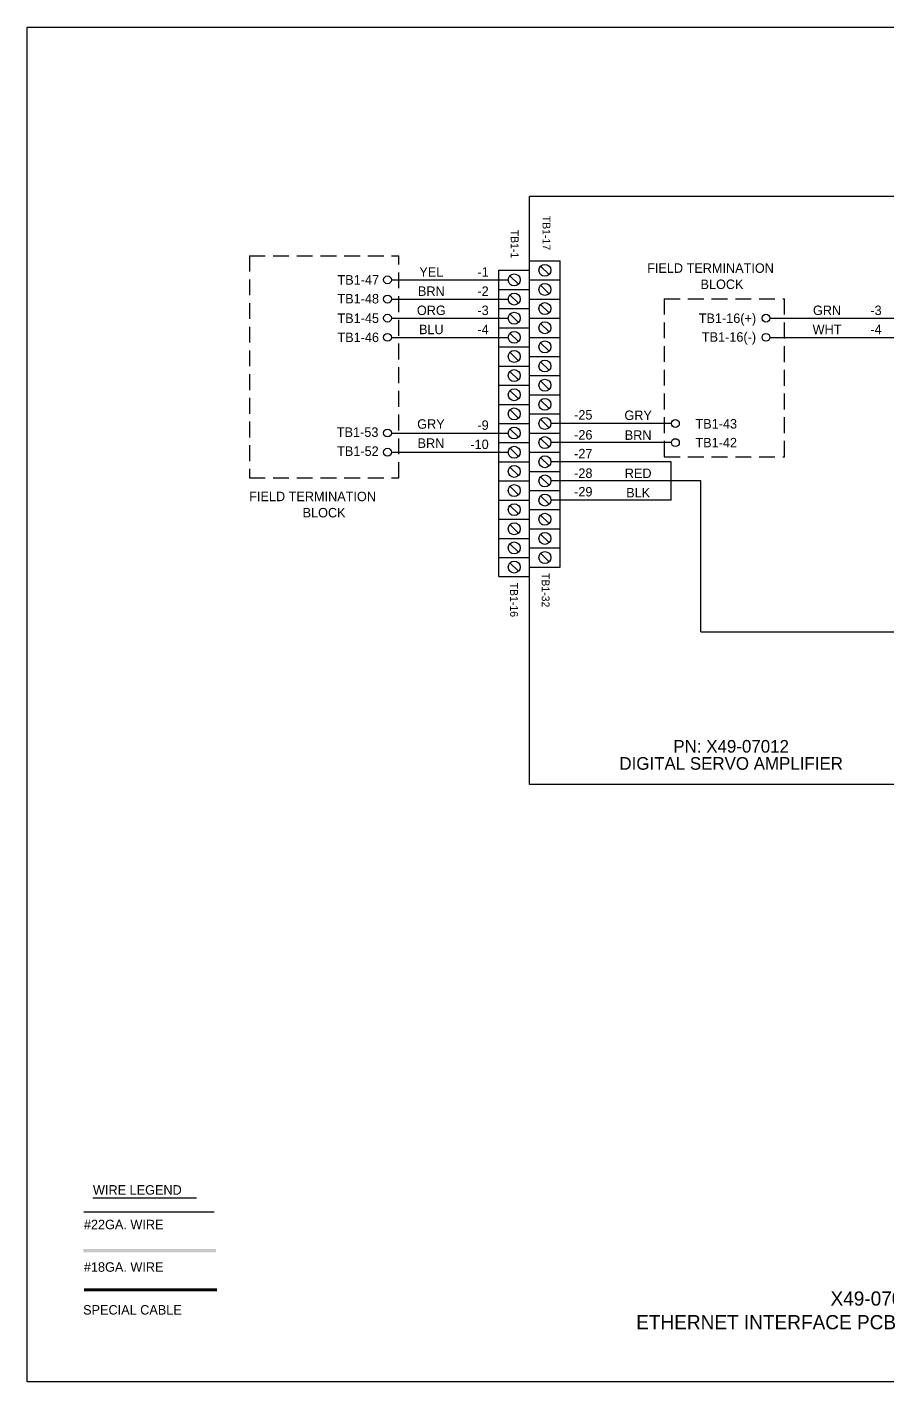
# Model space of a CAD drawing. Extents: x -174 to 458, y -146 to 77.
# Drawn here: x -70.07 to -56.45, y -146.17 to -124.72 of the extents above; entities that cross this region are included whole.
import ezdxf
from ezdxf.enums import TextEntityAlignment as Align

# ---------------------------------------------------------------- set-up
doc = ezdxf.new("R2010")
doc.units = 0
doc.header["$MEASUREMENT"] = 0
doc.linetypes.add('HIDDEN', pattern=[0.375, 0.25, -0.125])
doc.layers.get('0').update_dxf_attribs({"linetype": 'CONTINUOUS'})
for name, color, linetype in [('1', 3, 'CONTINUOUS'), ('1-TOP', 6, 'CONTINUOUS'), ('2-BOTTOM', 7, 'CONTINUOUS'), ('TERMINALS', 3, 'CONTINUOUS'), ('TITLE', 2, 'CONTINUOUS')]:
    doc.layers.add(name, color=color, linetype=linetype)

msp = doc.modelspace()

# ---------------------------------------------------------------- linework, layer by layer
at = {"linetype": 'HIDDEN'}
for p, q in [((-66.552, -128.344), (-66.552, -131.859)), ((-66.552, -128.344), (-64.19, -128.344)), ((-64.19, -131.859), (-64.19, -128.344)), ((-59.988, -129.025), (-59.988, -131.526)), ((-59.988, -129.025), (-58.085, -129.025)), ((-58.085, -131.526), (-58.085, -129.025)), ((-59.988, -131.526), (-58.085, -131.526)), ((-66.552, -131.859), (-64.19, -131.859))]:
    msp.add_line(p, q, dxfattribs=at)
for p, q in [((-64.306, -128.725), (-62.458, -128.725)), ((-64.306, -129.029), (-62.458, -129.029)), ((-64.306, -129.332), (-63.545, -129.332)), ((-63.545, -129.332), (-62.458, -129.332)), ((-58.316, -129.332), (-56.195, -129.332)), ((-64.306, -129.635), (-63.745, -129.635)), ((-63.745, -129.635), (-62.458, -129.635)), ((-58.316, -129.635), (-56.195, -129.635)), ((-59.875, -130.999), (-61.783, -130.999)), ((-64.306, -131.15), (-62.458, -131.15)), ((-64.306, -131.454), (-63.57, -131.454)), ((-63.57, -131.454), (-62.458, -131.454)), ((-59.875, -131.302), (-61.783, -131.302)), ((-59.878, -131.605), (-61.783, -131.605)), ((-59.878, -132.211), (-59.878, -131.605)), ((-59.409, -131.908), (-61.783, -131.908)), ((-59.409, -134.3), (-59.409, -131.908)), ((-59.878, -132.211), (-61.783, -132.211)), ((-59.409, -134.3), (-48.053, -134.3)), ((-69.028, -143.258), (-67.39, -143.258)), ((-69.174, -143.482), (-67.112, -143.482))]:
    msp.add_line(p, q)
at = {"linetype": 'HIDDEN', "const_width": 0.05}
msp.add_lwpolyline([(-69.171, -144.716), (-67.067, -144.716)], dxfattribs=at)
for centre in [(-64.368, -128.725), (-64.368, -129.029), (-64.368, -129.332), (-58.378, -129.332), (-64.368, -129.635), (-58.378, -129.635), (-59.812, -130.999), (-64.368, -131.15), (-59.812, -131.302), (-64.368, -131.454)]:
    msp.add_circle(centre, 0.0625)
msp.add_trace([(-69.179, -144.071), (-69.179, -144.121), (-67.079, -144.071), (-67.079, -144.121)])
at = {"layer": '1-TOP', "color": 7, "linetype": 'Continuous'}
for p in [(-62.12, -136.716), (-55.908, -127.404)]:
    msp.add_line(p, (-62.12, -127.404), dxfattribs=at)
at = {"layer": '2-BOTTOM', "color": 7}
msp.add_line((-55.908, -136.716), (-62.12, -136.716), dxfattribs=at)
at = {"layer": 'TERMINALS', "color": 7}
for p, q in [((-62.12, -128.422), (-61.634, -128.422)), ((-61.634, -132.06), (-61.634, -128.422)), ((-62.606, -128.574), (-62.12, -128.574)), ((-62.606, -128.877), (-62.606, -128.574)), ((-62.296, -128.792), (-62.43, -128.659)), ((-61.81, -128.641), (-61.944, -128.507)), ((-62.606, -129.18), (-62.606, -128.877)), ((-62.606, -128.877), (-62.12, -128.877)), ((-62.12, -128.725), (-61.634, -128.725)), ((-62.12, -129.029), (-62.12, -128.725)), ((-61.944, -128.81), (-61.81, -128.944)), ((-62.43, -128.962), (-62.296, -129.095)), ((-62.12, -129.029), (-61.634, -129.029)), ((-62.12, -129.332), (-62.12, -129.029)), ((-61.81, -129.247), (-61.944, -129.113)), ((-62.606, -129.18), (-62.12, -129.18)), ((-62.606, -129.483), (-62.606, -129.18)), ((-62.296, -129.399), (-62.43, -129.265)), ((-62.12, -129.635), (-62.12, -129.332)), ((-62.12, -129.332), (-61.634, -129.332)), ((-62.606, -129.786), (-62.606, -129.483)), ((-62.606, -129.483), (-62.12, -129.483)), ((-61.944, -129.416), (-61.81, -129.55)), ((-62.43, -129.568), (-62.296, -129.702)), ((-62.12, -129.938), (-62.12, -129.635)), ((-62.12, -129.635), (-61.634, -129.635)), ((-61.81, -129.853), (-61.944, -129.72)), ((-62.606, -130.089), (-62.606, -129.786)), ((-62.606, -129.786), (-62.12, -129.786)), ((-62.606, -129.786), (-62.12, -129.786)), ((-62.296, -130.005), (-62.43, -129.871)), ((-62.12, -132.211), (-62.12, -129.786)), ((-62.12, -129.938), (-61.634, -129.938)), ((-62.12, -130.241), (-62.12, -129.938)), ((-62.606, -130.393), (-62.606, -130.089)), ((-62.606, -130.089), (-62.12, -130.089)), ((-62.43, -130.174), (-62.296, -130.308)), ((-61.944, -130.023), (-61.81, -130.156)), ((-62.606, -130.393), (-62.12, -130.393)), ((-62.606, -130.696), (-62.606, -130.393)), ((-62.12, -130.544), (-62.12, -130.241)), ((-62.12, -130.241), (-61.634, -130.241)), ((-61.81, -130.459), (-61.944, -130.326)), ((-62.296, -130.611), (-62.43, -130.477)), ((-62.12, -130.544), (-61.634, -130.544)), ((-62.12, -130.847), (-62.12, -130.544)), ((-61.944, -130.629), (-61.81, -130.763)), ((-62.606, -130.999), (-62.606, -130.696)), ((-62.606, -130.696), (-62.12, -130.696)), ((-62.43, -130.78), (-62.296, -130.914)), ((-62.606, -131.302), (-62.606, -130.999)), ((-62.606, -130.999), (-62.12, -130.999)), ((-62.12, -130.847), (-61.634, -130.847)), ((-62.12, -131.15), (-62.12, -130.847)), ((-61.944, -130.932), (-61.81, -131.066)), ((-62.43, -131.084), (-62.296, -131.217)), ((-62.12, -131.454), (-62.12, -131.15)), ((-62.12, -131.15), (-61.634, -131.15)), ((-61.944, -131.235), (-61.81, -131.369)), ((-62.606, -131.302), (-62.12, -131.302)), ((-62.606, -131.605), (-62.606, -131.302)), ((-62.43, -131.387), (-62.296, -131.52)), ((-62.12, -131.454), (-61.634, -131.454)), ((-62.12, -131.757), (-62.12, -131.454)), ((-62.606, -131.908), (-62.606, -131.605)), ((-62.606, -131.605), (-62.12, -131.605)), ((-62.43, -131.69), (-62.296, -131.824)), ((-61.944, -131.538), (-61.81, -131.672)), ((-62.606, -132.211), (-62.606, -131.908)), ((-62.606, -131.908), (-62.12, -131.908)), ((-62.12, -132.06), (-62.12, -131.757)), ((-62.12, -131.757), (-61.634, -131.757)), ((-61.944, -131.841), (-61.81, -131.975)), ((-62.43, -131.993), (-62.296, -132.127)), ((-62.12, -133.424), (-62.12, -132.06)), ((-62.12, -132.06), (-61.634, -132.06)), ((-62.12, -132.06), (-61.634, -132.06)), ((-62.12, -132.363), (-62.12, -132.06)), ((-61.634, -133.272), (-61.634, -132.06)), ((-62.606, -132.515), (-62.606, -132.211)), ((-62.606, -132.211), (-62.12, -132.211)), ((-62.606, -132.211), (-62.12, -132.211)), ((-62.43, -132.296), (-62.296, -132.43)), ((-61.944, -132.145), (-61.81, -132.278)), ((-62.606, -132.818), (-62.606, -132.515)), ((-62.606, -132.515), (-62.12, -132.515)), ((-62.12, -132.666), (-62.12, -132.363)), ((-62.12, -132.363), (-61.634, -132.363)), ((-61.944, -132.448), (-61.81, -132.581)), ((-62.43, -132.599), (-62.296, -132.733)), ((-62.12, -132.969), (-62.12, -132.666)), ((-62.12, -132.666), (-61.634, -132.666)), ((-61.944, -132.751), (-61.81, -132.885)), ((-62.606, -133.121), (-62.606, -132.818)), ((-62.606, -132.818), (-62.12, -132.818)), ((-62.43, -132.902), (-62.296, -133.036)), ((-62.12, -132.969), (-61.634, -132.969)), ((-62.12, -133.272), (-62.12, -132.969)), ((-62.606, -133.121), (-62.12, -133.121)), ((-62.606, -133.424), (-62.606, -133.121)), ((-61.944, -133.054), (-61.81, -133.188)), ((-62.43, -133.206), (-62.296, -133.339)), ((-62.12, -133.272), (-61.634, -133.272)), ((-62.606, -133.424), (-62.12, -133.424))]:
    msp.add_line(p, q, dxfattribs=at)
for centre in [(-61.877, -128.574), (-62.363, -128.725), (-61.877, -128.877), (-62.363, -129.029), (-61.877, -129.18), (-62.363, -129.332), (-62.363, -129.635), (-61.877, -129.483), (-61.877, -129.786), (-62.363, -129.938), (-62.363, -130.241), (-61.877, -130.089), (-61.877, -130.393), (-62.363, -130.544), (-61.877, -130.696), (-62.363, -130.847), (-62.363, -131.15), (-61.877, -130.999), (-61.877, -131.302), (-62.363, -131.454), (-62.363, -131.757), (-61.877, -131.605), (-61.877, -131.908), (-62.363, -132.06), (-61.877, -132.211), (-62.363, -132.363), (-61.877, -132.515), (-62.363, -132.666), (-61.877, -132.818), (-62.363, -132.969), (-62.363, -133.272), (-61.877, -133.121)]:
    msp.add_circle(centre, 0.0945, dxfattribs=at)
at = {"layer": 'TITLE', "color": 7}
for p, q in [((-70.07, -124.723), (-37.059, -124.723)), ((-70.07, -146.173), (-70.07, -124.723)), ((-37.059, -146.173), (-70.07, -146.173))]:
    msp.add_line(p, q, dxfattribs=at)

# ---------------------------------------------------------------- texts
at = {"color": 3, "linetype": 'Continuous', "ltscale": 0.3}
for s, p in [('FIELD TERMINATION', (-60.259, -128.614)), ('BLOCK', (-59.414, -128.87)), ('FIELD TERMINATION', (-66.556, -132.229)), ('BLOCK', (-65.711, -132.486))]:
    msp.add_text(s, height=0.15, dxfattribs=at).set_placement(p)
at = {"color": 3}
for s, p in [('X49-07011', (-57.357, -144.965)), ('ETHERNET INTERFACE PCB', (-60.432, -145.34))]:
    msp.add_text(s, height=0.225, dxfattribs=at).set_placement(p)
at = {"layer": '1'}
for s, p in [('TB1-47', (-64.501, -128.725)), ('-1', (-62.766, -128.6)), ('-2', (-62.766, -128.904)), ('TB1-48', (-64.502, -129.023)), ('TB1-45', (-64.502, -129.332)), ('-3', (-62.766, -129.207)), ('TB1-16(+)', (-58.534, -129.332)), ('-3', (-56.548, -129.207)), ('-4', (-62.766, -129.51)), ('TB1-16(-)', (-58.535, -129.629)), ('-4', (-56.548, -129.51)), ('TB1-46', (-64.502, -129.635)), ('-25', (-61.124, -130.862)), ('-9', (-62.766, -131.025)), ('TB1-43', (-58.836, -131.004)), ('TB1-53', (-64.511, -131.136)), ('-10', (-62.766, -131.329)), ('-26', (-61.124, -131.178)), ('TB1-42', (-58.837, -131.302)), ('TB1-52', (-64.507, -131.437)), ('-27', (-61.124, -131.476)), ('-28', (-61.124, -131.785)), ('-29', (-61.124, -132.079))]:
    msp.add_text(s, height=0.15, dxfattribs=at).set_placement(p, align=Align.MIDDLE_RIGHT)
for s, p in [('YEL', (-63.674, -128.675)), ('BRN', (-63.674, -128.979)), ('ORG', (-63.674, -129.282)), ('GRN', (-57.412, -129.282)), ('BLU', (-63.674, -129.585)), ('WHT', (-57.412, -129.585)), ('GRY', (-60.401, -130.944)), ('GRY', (-63.68, -131.082)), ('BRN', (-63.68, -131.385)), ('BRN', (-60.401, -131.258)), ('RED', (-60.401, -131.862)), ('BLK', (-60.401, -132.17))]:
    msp.add_text(s, height=0.15, dxfattribs=at).set_placement(p, align=Align.CENTER)
at = {"layer": '1', "color": 3}
for s, p in [('PN: X49-07012', (-58.929, -136.11)), ('DIGITAL SERVO AMPLIFIER', (-58.929, -136.381))]:
    msp.add_text(s, height=0.2, dxfattribs=at).set_placement(p, align=Align.MIDDLE)
at = {"layer": '1'}
for s, p in [('WIRE LEGEND', (-69.028, -143.208)), ('#22GA. WIRE', (-69.172, -143.756)), ('#18GA. WIRE', (-69.172, -144.429)), ('SPECIAL CABLE', (-69.184, -145.107))]:
    msp.add_text(s, height=0.15, dxfattribs=at).set_placement(p)
at = {"layer": '1-TOP', "color": 3, "linetype": 'Continuous'}
for s, p in [('TB1-17', (-61.914, -127.71)), ('TB1-1', (-62.416, -127.931)), ('TB1-32', (-61.927, -133.365)), ('TB1-16', (-62.427, -133.519))]:
    msp.add_text(s, height=0.1242, rotation=270, dxfattribs=at).set_placement(p)

doc.saveas('drawing.dxf')
